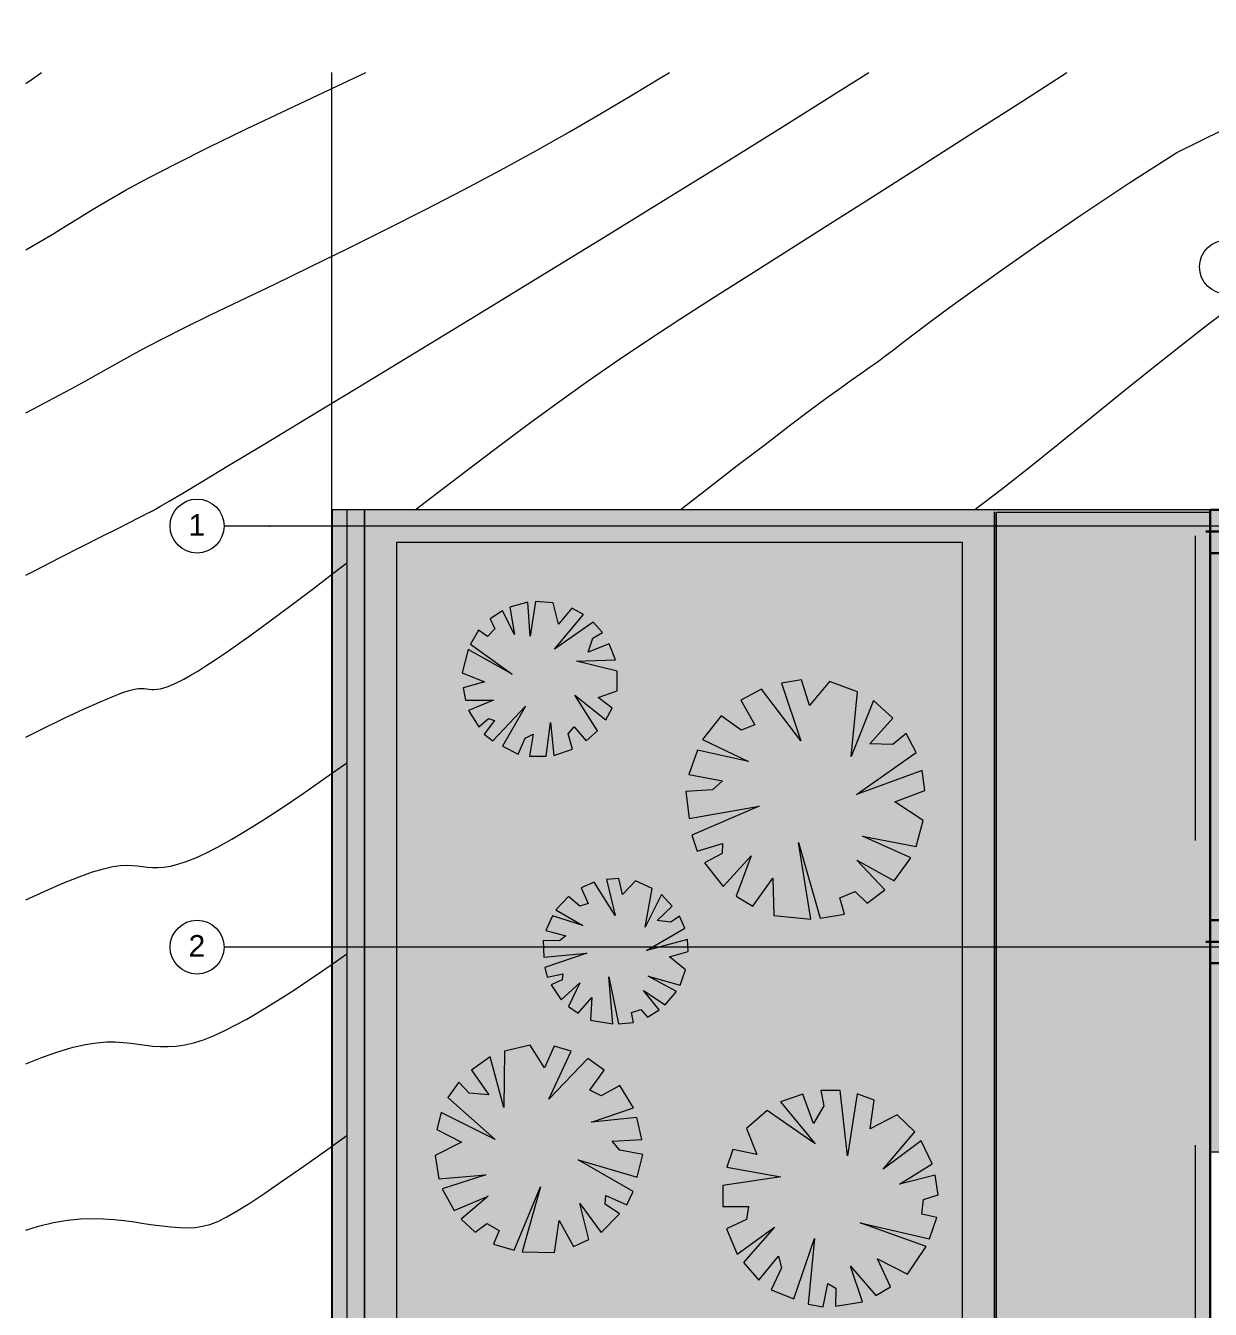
# Model space of a CAD drawing. Header units: centimetres. Extents: x -4381 to 5639, y -3920 to 4826.
# Drawn here: x 1 to 11.98, y 68.69 to 80.58 of the extents above; entities that cross this region are included whole.
import ezdxf

# ---------------------------------------------------------------- set-up
doc = ezdxf.new("R2010")
doc.units = ezdxf.units.CM
doc.header["$MEASUREMENT"] = 0
doc.set_wipeout_variables(frame=1)
doc.linetypes.add('Dashed', pattern=[0.564444, 0.282222, -0.282222])
doc.linetypes.add('Wipeout_Contour', pattern=[100, 0, -100])
for name, color, linetype, lineweight in [('0- COURBES DE NIVEAU_Pen_No__2', 8, 'Continuous', 5), ('00-TREES_Pen_No__1', 7, 'Continuous', 5), ('0_Pen_No__1', 7, 'Continuous', 5), ('Dalles_Pen_No__1', 7, 'Continuous', 5), ('FILES_Pen_No__2', 8, 'Continuous', 5), ('Poteaux Hafsa', 4, 'Continuous', 30), ('Structural - Bearing_Pen_No__1', 7, 'Continuous', 5)]:
    doc.layers.add(name, color=color, linetype=linetype, lineweight=lineweight)
for name, color, linetype, lineweight, true_color in [('00-TREES_Pen_No__169', 7, 'Continuous', 5, 0x68b353), ('00-TREES_Pen_No__183', 7, 'Continuous', 5, 0xcaedab), ('00-TREES_Pen_No__185', 7, 'Continuous', 5, 0xbce39b), ('03-Personnages.2D_Pen_No__58', 7, 'Continuous', 5, 0xdf0000), ('0_Pen_No__58', 7, 'Continuous', 5, 0xdf0000), ('Dalles_Pen_No__181', 7, 'Continuous', 5, 0xddeaa8), ('RECULS_Pen_No__58', 7, 'Continuous', 5, 0xdf0000)]:
    doc.layers.add(name, color=color, linetype=linetype, lineweight=lineweight, true_color=true_color)
doc.layers.add('Dalles', color=7, linetype='Continuous')
doc.layers.add('Structural - Bearing', color=7, linetype='Continuous')
doc.styles.add('GENERATED_STYLE_3', font='arial.ttf')

# ---------------------------------------------------------------- blocks, each defined once
blk = doc.blocks.new('P1')
at = {"layer": 'Poteaux Hafsa', "lineweight": 30}
blk.add_hatch(color=256, dxfattribs=at).paths.add_polyline_path([(0, 0.3), (0, 0), (0.4, 0), (0.4, 0.3)])
at = {"layer": 'Poteaux Hafsa', "color": 144, "lineweight": 30}
for p, q in [((0.2, -0.042), (0.2, 0.342)), ((0.444, 0.15), (-0.044, 0.15))]:
    blk.add_line(p, q, dxfattribs=at)
blk.add_lwpolyline([(0, 0.3), (0, 0), (0.4, 0), (0.4, 0.3)], close=True, dxfattribs=at)

msp = doc.modelspace()

# ---------------------------------------------------------------- hatches: boundary and pattern name
at = {"layer": '00-TREES_Pen_No__169', "linetype": 'Continuous', "lineweight": 0, "ltscale": 10, "true_color": 0xd8ebd3}
msp.add_hatch(color=254, dxfattribs=at).paths.add_polyline_path([(6.1068, 67.5135, 1), (7.18756, 68.56106, 1)])
at = {"layer": '00-TREES_Pen_No__183', "linetype": 'Continuous', "lineweight": 0, "ltscale": 10, "true_color": 0xd8eaa8}
msp.add_hatch(color=61, dxfattribs=at).paths.add_polyline_path([(7.10644, 72.2173), (7.05739, 72.32782), (6.97743, 72.2715), (6.85033, 72.28579), (6.99034, 72.42052), (6.88914, 72.52859), (6.73838, 72.22409), (6.80433, 72.58294), (6.65039, 72.65468), (6.52866, 72.52877), (6.4954, 72.67722), (6.38029, 72.66711), (6.46264, 72.33449), (6.26544, 72.64224), (6.14549, 72.58913), (6.21178, 72.444), (6.13361, 72.42077), (6.02776, 72.51015), (5.91115, 72.38592), (6.161, 72.24152), (5.87925, 72.32896), (5.81963, 72.19544), (6.00526, 72.1459), (5.94575, 72.09841), (5.79468, 72.10106), (5.80148, 71.94892), (6.19914, 71.98549), (5.8092, 71.8532), (5.83086, 71.76112), (5.97642, 71.79331), (5.9702, 71.73799), (5.86743, 71.69244), (5.96095, 71.5512), (6.13249, 71.71014), (6.02988, 71.49085), (6.11843, 71.42838), (6.24381, 71.57543), (6.233, 71.36534), (6.43967, 71.32877), (6.4038, 71.76449), (6.49097, 71.32941), (6.63058, 71.34199), (6.61126, 71.43594), (6.69984, 71.46441), (6.76229, 71.39336), (6.86778, 71.46026), (6.72456, 71.63975), (6.92466, 71.50584), (7.02811, 71.62868), (6.7676, 71.77194), (7.06234, 71.68822), (7.11424, 71.83094), (6.9643, 71.94961), (7.13765, 71.99928), (7.13048, 72.11214), (6.75258, 72.00863)])
at = {"layer": '00-TREES_Pen_No__183', "linetype": 'Continuous', "ltscale": 10}
msp.add_hatch(color=256, dxfattribs=at).paths.add_polyline_path([(5.49287, 70.79698, 1), (6.24498, 69.10454, 1)])
at = {"layer": '00-TREES_Pen_No__185', "linetype": 'Continuous', "lineweight": 0, "ltscale": 10, "true_color": 0xcce9b3}
msp.add_hatch(color=254, dxfattribs=at).paths.add_polyline_path([(6.26652, 74.6029, 1), (4.90402, 74.34574, 1)])
at = {"layer": '00-TREES_Pen_No__185', "linetype": 'Continuous', "lineweight": 0, "ltscale": 10, "true_color": 0xbae3ab}
msp.add_hatch(color=9, dxfattribs=at).paths.add_polyline_path([(9.25093, 73.84436), (9.15596, 74.01908), (9.0323, 73.91622), (8.82207, 73.92289), (9.03383, 74.1622), (8.85371, 74.32601), (8.64669, 73.80701), (8.70752, 74.40394), (8.44573, 74.50124), (8.26278, 74.27881), (8.1887, 74.51778), (8.00134, 74.48603), (8.18015, 73.95164), (7.81634, 74.43014), (7.62672, 74.32727), (7.7545, 74.09812), (7.62943, 74.04974), (7.44414, 74.18231), (7.26936, 73.9633), (7.69795, 73.75951), (7.22458, 73.86572), (7.14444, 73.63901), (7.45525, 73.58225), (7.36396, 73.49657), (7.11597, 73.481), (7.14716, 73.23252), (7.7942, 73.34484), (7.17242, 73.07662), (7.22007, 72.92853), (7.45443, 73.00049), (7.45152, 72.90897), (7.28906, 72.82078), (7.46096, 72.60156), (7.72122, 72.88471), (7.5819, 72.51173), (7.73529, 72.42098), (7.92145, 72.67856), (7.93141, 72.33274), (8.27499, 72.30002), (8.1588, 73.00954), (8.359, 72.30783), (8.58621, 72.34686), (8.54216, 72.49832), (8.6836, 72.55664), (8.79533, 72.4484), (8.95944, 72.57197), (8.70103, 72.84732), (9.04668, 72.65418), (9.20008, 72.86917), (8.75416, 73.06968), (9.24834, 72.97128), (9.31461, 73.21207), (9.05318, 73.38684), (9.3308, 73.4911), (9.30418, 73.67516), (8.69836, 73.45569)])
at = {"layer": '00-TREES_Pen_No__185', "linetype": 'Continuous', "lineweight": 0, "ltscale": 10, "true_color": 0x8daa74}
msp.add_hatch(color=73, dxfattribs=at).paths.add_polyline_path([(8.54707, 70.71241), (8.36758, 70.7133), (8.39514, 70.57075), (8.29842, 70.40738), (8.20125, 70.67896), (7.99335, 70.60776), (8.31378, 70.21827), (7.86812, 70.52603), (7.67729, 70.36131), (7.77363, 70.11986), (7.55241, 70.16522), (7.49601, 70.00322), (7.99645, 69.91219), (7.45975, 69.83259), (7.45862, 69.63787), (7.69545, 69.63926), (7.6793, 69.51929), (7.49386, 69.43041), (7.59105, 69.19691), (7.93865, 69.44724), (7.64874, 69.11905), (7.79319, 68.95705), (7.97328, 69.17819), (8.00133, 69.06871), (7.90578, 68.8658), (8.11587, 68.78238), (8.30849, 69.34299), (8.25016, 68.73455), (8.38801, 68.70782), (8.43304, 68.92447), (8.50416, 68.88237), (8.50325, 68.71551), (8.7514, 68.75611), (8.64067, 69.08512), (8.87505, 68.81269), (9.01355, 68.89453), (8.89081, 69.15381), (9.16865, 69.01126), (9.34398, 69.26877), (8.73228, 69.4855), (9.37435, 69.33861), (9.44231, 69.53528), (9.30336, 69.56633), (9.31876, 69.70357), (9.45297, 69.74485), (9.42662, 69.92839), (9.09644, 69.84379), (9.39955, 70.03315), (9.29624, 70.248), (8.94368, 69.98253), (9.23647, 70.33058), (9.07485, 70.48774), (8.82291, 70.357), (8.86121, 70.62191), (8.70406, 70.68093), (8.61412, 70.10631)])
at = {"layer": '03-Personnages.2D_Pen_No__58', "linetype": 'Continuous', "ltscale": 10}
msp.add_hatch(color=256, dxfattribs=at).paths.add_polyline_path([(11.24946, 69.16325), (11.70421, 69.39063), (11.24946, 69.618)])
at = {"layer": 'Dalles', "linetype": 'Continuous', "lineweight": 5, "ltscale": 10}
for points in [[(3.97512, 65.49063), (9.97512, 65.49063), (9.97512, 73.29063), (9.97512, 76.09063), (3.97512, 76.09063), (3.97512, 73.29063)], [(9.97512, 76.09063), (9.97512, 68.19063), (11.97512, 68.19063), (11.97512, 76.09063)]]:
    msp.add_hatch(color=8, dxfattribs=at).paths.add_polyline_path(points)
at = {"layer": 'Structural - Bearing', "linetype": 'Continuous', "lineweight": 0, "ltscale": 10, "true_color": 0x000000}
for points in [[(3.83813, 76.09063), (3.83813, 65.49063), (4.13813, 65.49063), (4.13813, 76.09063)], [(11.97512, 76.09063), (12.03345, 76.06563), (12.25012, 76.06563), (12.25012, 75.97277), (12.67512, 75.79063), (13.02512, 75.79063), (13.02512, 75.84063), (13.02512, 76.09063)]]:
    msp.add_hatch(color=18, dxfattribs=at).paths.add_polyline_path(points)
h = msp.add_hatch(color=18, dxfattribs=at)
h.paths.add_polyline_path([(11.97512, 76.09063), (11.97512, 70.14063), (12.56012, 70.14063), (12.67512, 70.14063), (12.67512, 75.79063), (12.25012, 75.97277), (12.25012, 75.81563), (12.00012, 75.81563), (12.00012, 76.06563), (12.03345, 76.06563)])
h.paths.add_polyline_path([(12.00012, 71.91563), (12.00012, 72.16563), (12.25012, 72.16563), (12.25012, 71.91563)], flags=0)

# ---------------------------------------------------------------- linework, layer by layer
at = {"layer": '0- COURBES DE NIVEAU_Pen_No__2', "linetype": 'Continuous', "ltscale": 10, "flags": 128}
for points in [[(1, 80.03919), (1.05191, 80.07458), (1.14561, 80.14172)], [(1, 78.49983), (1.13446, 78.57626), (1.26142, 78.65184), (1.37829, 78.72396), (1.49442, 78.79642), (1.61919, 78.873), (1.76196, 78.95749), (1.9321, 79.05367), (2.13898, 79.16532), (2.39196, 79.29624), (2.69683, 79.44864), (3.04504, 79.61853), (3.42448, 79.80034), (3.823, 79.98853), (4.1517, 80.14172)], [(1, 76.9884), (1.07157, 77.02588), (1.25866, 77.12431), (1.42177, 77.21135), (1.5575, 77.2857), (1.67286, 77.35051), (1.77744, 77.41008), (1.88084, 77.46866), (1.99268, 77.53056), (2.12255, 77.60003), (2.28006, 77.68137), (2.47481, 77.77884), (2.71353, 77.89557), (2.99149, 78.02998), (3.30109, 78.17935), (3.63473, 78.34095), (3.98481, 78.51205), (4.34372, 78.68992), (4.70387, 78.87183), (5.05765, 79.05505), (5.39866, 79.23713), (5.72533, 79.41678), (6.03727, 79.59299), (6.33409, 79.76474), (6.61543, 79.93102), (6.8809, 80.09082), (6.96418, 80.14172)], [(2.18929, 76.09063), (2.20367, 76.09854), (2.25014, 76.12526), (2.33026, 76.1723), (2.45466, 76.24619), (2.63396, 76.35344), (2.87878, 76.50058), (3.19974, 76.6941), (3.60302, 76.93787), (4.07705, 77.22505), (4.60582, 77.54613), (5.17332, 77.89161), (5.76355, 78.25199), (6.36049, 78.61777), (6.94813, 78.97944), (7.51048, 79.3275), (8.03492, 79.65433), (8.52254, 79.95986), (8.812, 80.14172)], [(4.60959, 76.09063), (4.80531, 76.24157), (5.07758, 76.44998), (5.35759, 76.66192), (5.64211, 76.87402), (5.92793, 77.08296), (6.21186, 77.28539), (6.49221, 77.47933), (6.77341, 77.66826), (7.06142, 77.85704), (7.3622, 78.05051), (7.68172, 78.25352), (8.02594, 78.47091), (8.40081, 78.70755), (8.81231, 78.96828), (9.26332, 79.25571), (9.74447, 79.56358), (10.24335, 79.88337), (10.64631, 80.14172)], [(11.66396, 79.40102), (13.17017, 80.14172)], [(7.06445, 76.09063), (7.31038, 76.28138), (7.59306, 76.50013), (7.84943, 76.69752), (8.07345, 76.86846), (8.26105, 77.00951), (8.41578, 77.12378), (8.54313, 77.21601), (8.64856, 77.29097), (8.73756, 77.3534), (8.81562, 77.40805), (8.8882, 77.45967), (8.96078, 77.51302), (9.03922, 77.57281), (9.13077, 77.64356), (9.24309, 77.72978), (9.38382, 77.83597), (9.5606, 77.96661), (9.78106, 78.1262), (10.05285, 78.31924), (10.38361, 78.55023), (10.77679, 78.82009), (11.21906, 79.11551), (11.66396, 79.40102)], [(9.78883, 76.09063), (9.7932, 76.09384), (10.03754, 76.28051), (10.29593, 76.48353), (10.56505, 76.69869), (10.84153, 76.9218), (11.12204, 77.14864), (11.40324, 77.37501), (11.68176, 77.5967), (11.95428, 77.80951), (12.21764, 78.0095)], [(1, 75.48556), (1.07506, 75.52421), (1.31299, 75.64568), (1.52711, 75.75435), (1.70908, 75.84643), (1.85282, 75.9192), (1.96136, 75.97423), (2.03997, 76.01417), (2.09395, 76.04165), (2.12858, 76.05934), (2.14915, 76.06987), (2.16094, 76.0759), (2.16925, 76.08006), (2.18025, 76.08565), (2.18929, 76.09063)], [(1, 73.98485), (1.15108, 74.05974), (1.3577, 74.15995), (1.53703, 74.24451), (1.68363, 74.31086), (1.79983, 74.36035), (1.88988, 74.39534), (1.95807, 74.41819), (2.00867, 74.43124), (2.04594, 74.43684), (2.07418, 74.43736), (2.09764, 74.43514), (2.12, 74.43225), (2.14253, 74.42962), (2.16592, 74.42788), (2.19083, 74.42768), (2.21795, 74.42964), (2.24794, 74.4344), (2.2815, 74.44262), (2.31928, 74.45491), (2.36196, 74.4719), (2.41015, 74.49409), (2.46446, 74.52198), (2.5255, 74.55605), (2.59387, 74.59679), (2.67018, 74.64468), (2.75504, 74.70021), (2.84906, 74.76387), (2.95295, 74.83623), (3.06796, 74.91824), (3.19542, 75.01094), (3.3367, 75.11535), (3.49314, 75.23252), (3.6661, 75.36347), (3.85691, 75.50925), (3.97512, 75.60021)], [(1, 72.47795), (1.17004, 72.55619), (1.34585, 72.63272), (1.49509, 72.69244), (1.61954, 72.73657), (1.72259, 72.76723), (1.80765, 72.78654), (1.87809, 72.79659), (1.93733, 72.79952), (1.98876, 72.79744), (2.03577, 72.79246), (2.08142, 72.78657), (2.12743, 72.7812), (2.17517, 72.77765), (2.22604, 72.77723), (2.2814, 72.78123), (2.34265, 72.79096), (2.41115, 72.80773), (2.48829, 72.83283), (2.57542, 72.86752), (2.67381, 72.91283), (2.7847, 72.96977), (2.90932, 73.03933), (3.04892, 73.1225), (3.20472, 73.22027), (3.37798, 73.33365), (3.56992, 73.46362), (3.78137, 73.61083), (3.97512, 73.74871)], [(1, 70.95943), (1.15466, 71.02092), (1.30655, 71.07402), (1.43925, 71.1128), (1.55531, 71.13912), (1.65722, 71.15488), (1.74752, 71.16195), (1.82872, 71.16221), (1.90334, 71.15753), (1.9739, 71.14979), (2.04265, 71.14078), (2.11076, 71.1319), (2.17915, 71.12446), (2.24873, 71.11977), (2.32041, 71.11915), (2.3951, 71.12389), (2.47371, 71.13531), (2.55715, 71.15473), (2.64609, 71.1831), (2.74022, 71.21999), (2.839, 71.26464), (2.94187, 71.31628), (3.04828, 71.37412), (3.15769, 71.4374), (3.26955, 71.50534), (3.3833, 71.57718), (3.49877, 71.65241), (3.61732, 71.73165), (3.74066, 71.8158), (3.87051, 71.90575), (3.97512, 71.97897)], [(1, 69.42011), (1.118, 69.4556), (1.25897, 69.48902), (1.38802, 69.51101), (1.5068, 69.52323), (1.61695, 69.52731), (1.72011, 69.52489), (1.81793, 69.51761), (1.91203, 69.50712), (2.00376, 69.49493), (2.09321, 69.48211), (2.18016, 69.46961), (2.26438, 69.45838), (2.34567, 69.44937), (2.42379, 69.44352), (2.49854, 69.44179), (2.56968, 69.44511), (2.63779, 69.45466), (2.70652, 69.47244), (2.7803, 69.50067), (2.86356, 69.54157), (2.96074, 69.59736), (3.07628, 69.67026), (3.2146, 69.76249), (3.38015, 69.87626), (3.576, 70.01296), (3.79986, 70.17058), (3.97512, 70.29464)]]:
    msp.add_lwpolyline(points, dxfattribs=at)
at = {"layer": '00-TREES_Pen_No__1', "linetype": 'Continuous', "ltscale": 10}
for p, q in [((7.81634, 74.43014), (7.62672, 74.32727)), ((8.18015, 73.95164), (7.81634, 74.43014)), ((8.1887, 74.51778), (8.00134, 74.48603)), ((8.00134, 74.48603), (8.18015, 73.95164)), ((8.26278, 74.27881), (8.1887, 74.51778)), ((8.44573, 74.50124), (8.26278, 74.27881)), ((8.70752, 74.40394), (8.44573, 74.50124)), ((7.62672, 74.32727), (7.7545, 74.09812)), ((8.64669, 73.80701), (8.70752, 74.40394)), ((8.85371, 74.32601), (8.64669, 73.80701)), ((9.03383, 74.1622), (8.85371, 74.32601)), ((7.44414, 74.18231), (7.26936, 73.9633)), ((7.62943, 74.04974), (7.44414, 74.18231)), ((7.7545, 74.09812), (7.62943, 74.04974)), ((8.82207, 73.92289), (9.03383, 74.1622)), ((7.26936, 73.9633), (7.69795, 73.75951)), ((9.15596, 74.01908), (9.0323, 73.91622)), ((9.25093, 73.84437), (9.15596, 74.01908)), ((7.22458, 73.86572), (7.14444, 73.63901)), ((7.69795, 73.75951), (7.22458, 73.86572)), ((8.69836, 73.45569), (9.25093, 73.84437)), ((9.0323, 73.91622), (8.82207, 73.92289)), ((7.14444, 73.63901), (7.45525, 73.58225)), ((9.30418, 73.67516), (8.69836, 73.45569)), ((9.3308, 73.4911), (9.30418, 73.67516)), ((7.36396, 73.49657), (7.11597, 73.481)), ((7.11597, 73.481), (7.14716, 73.23252)), ((7.45525, 73.58225), (7.36396, 73.49657)), ((9.05318, 73.38684), (9.3308, 73.4911)), ((9.31461, 73.21207), (9.05318, 73.38684)), ((7.14716, 73.23252), (7.7942, 73.34484)), ((7.7942, 73.34484), (7.17242, 73.07662)), ((9.24834, 72.97128), (9.31461, 73.21207)), ((7.17242, 73.07662), (7.22007, 72.92853)), ((8.27499, 72.30002), (8.1588, 73.00954)), ((8.1588, 73.00954), (8.359, 72.30783)), ((9.20008, 72.86917), (8.75416, 73.06968)), ((8.75416, 73.06968), (9.24834, 72.97128)), ((7.22007, 72.92853), (7.45443, 73.00049)), ((7.45153, 72.90897), (7.28906, 72.82078)), ((7.45443, 73.00049), (7.45153, 72.90897)), ((7.46096, 72.60156), (7.72122, 72.88471)), ((7.72122, 72.88471), (7.5819, 72.51173)), ((7.28906, 72.82078), (7.46096, 72.60156)), ((8.95944, 72.57197), (8.70103, 72.84732)), ((8.70103, 72.84732), (9.04668, 72.65418)), ((9.04668, 72.65418), (9.20008, 72.86917)), ((6.4954, 72.67722), (6.38029, 72.66711)), ((6.38029, 72.66711), (6.46264, 72.33449)), ((6.52866, 72.52877), (6.4954, 72.67722)), ((6.65039, 72.65467), (6.52866, 72.52877)), ((6.80433, 72.58294), (6.65039, 72.65467)), ((7.73529, 72.42098), (7.92145, 72.67856)), ((7.92145, 72.67856), (7.93141, 72.33274)), ((6.26544, 72.64224), (6.14549, 72.58913)), ((6.14549, 72.58913), (6.21178, 72.444)), ((6.46264, 72.33449), (6.26544, 72.64224)), ((6.73838, 72.22409), (6.80433, 72.58294)), ((6.88914, 72.52859), (6.73838, 72.22409)), ((6.99033, 72.42052), (6.88914, 72.52859)), ((8.54216, 72.49832), (8.6836, 72.55664)), ((8.6836, 72.55664), (8.79533, 72.4484)), ((8.79533, 72.4484), (8.95944, 72.57197)), ((6.02776, 72.51015), (5.91115, 72.38592)), ((6.13361, 72.42077), (6.02776, 72.51015)), ((6.21178, 72.444), (6.13361, 72.42077)), ((6.85033, 72.28579), (6.99033, 72.42052)), ((7.5819, 72.51173), (7.73529, 72.42098)), ((8.58621, 72.34685), (8.54216, 72.49832)), ((5.87925, 72.32896), (5.81963, 72.19544)), ((6.161, 72.24152), (5.87925, 72.32896)), ((5.91115, 72.38592), (6.161, 72.24152)), ((7.05739, 72.32782), (6.97743, 72.2715)), ((7.10644, 72.2173), (7.05739, 72.32782)), ((7.93141, 72.33274), (8.27499, 72.30002)), ((8.359, 72.30783), (8.58621, 72.34685)), ((5.81963, 72.19544), (6.00526, 72.1459)), ((6.75258, 72.00863), (7.10644, 72.2173)), ((6.97743, 72.2715), (6.85033, 72.28579)), ((5.94575, 72.09841), (5.79468, 72.10106)), ((5.79468, 72.10106), (5.80148, 71.94892)), ((6.00526, 72.1459), (5.94575, 72.09841)), ((7.13048, 72.11214), (6.75258, 72.00863)), ((7.13765, 71.99928), (7.13048, 72.11214)), ((5.80148, 71.94892), (6.19914, 71.98549)), ((6.19914, 71.98549), (5.8092, 71.8532)), ((6.9643, 71.94961), (7.13765, 71.99928)), ((7.11424, 71.83095), (6.9643, 71.94961)), ((5.8092, 71.8532), (5.83086, 71.76112)), ((7.06234, 71.68822), (7.11424, 71.83095)), ((5.83086, 71.76112), (5.97642, 71.79331)), ((5.9702, 71.73798), (5.86743, 71.69244)), ((5.96095, 71.5512), (6.13249, 71.71014)), ((5.97642, 71.79331), (5.9702, 71.73798)), ((6.13249, 71.71014), (6.02988, 71.49085)), ((6.43967, 71.32877), (6.4038, 71.76449)), ((6.4038, 71.76449), (6.49097, 71.32941)), ((7.02811, 71.62868), (6.7676, 71.77194)), ((6.7676, 71.77194), (7.06234, 71.68822)), ((5.86743, 71.69244), (5.96095, 71.5512)), ((6.11843, 71.42838), (6.24381, 71.57543)), ((6.24381, 71.57543), (6.233, 71.36534)), ((6.86778, 71.46026), (6.72456, 71.63975)), ((6.72456, 71.63975), (6.92466, 71.50584)), ((6.92466, 71.50584), (7.02811, 71.62868)), ((6.02988, 71.49085), (6.11843, 71.42838)), ((6.61126, 71.43594), (6.69984, 71.46441)), ((6.69984, 71.46441), (6.76229, 71.39336)), ((6.76229, 71.39336), (6.86778, 71.46026)), ((6.233, 71.36534), (6.43967, 71.32877)), ((6.49097, 71.32941), (6.63058, 71.34199)), ((6.63058, 71.34199), (6.61126, 71.43594)), ((8.20125, 70.67896), (7.99335, 70.60776)), ((8.29842, 70.40738), (8.20125, 70.67896)), ((8.54707, 70.71241), (8.36758, 70.7133)), ((8.36758, 70.7133), (8.39514, 70.57075)), ((8.61412, 70.10631), (8.54707, 70.71241)), ((8.70406, 70.68093), (8.61412, 70.10631)), ((8.86121, 70.62191), (8.70406, 70.68093)), ((7.86812, 70.52603), (7.67729, 70.36131)), ((8.31378, 70.21827), (7.86812, 70.52603)), ((7.99335, 70.60776), (8.31378, 70.21827)), ((8.39514, 70.57075), (8.29842, 70.40738)), ((8.82291, 70.357), (8.86121, 70.62191)), ((9.07485, 70.48774), (8.82291, 70.357)), ((9.23647, 70.33058), (9.07485, 70.48774)), ((7.67729, 70.36131), (7.77363, 70.11986)), ((8.94368, 69.98253), (9.23647, 70.33058)), ((7.55241, 70.16522), (7.49601, 70.00322)), ((7.77363, 70.11986), (7.55241, 70.16522)), ((9.29624, 70.24799), (8.94368, 69.98253)), ((9.39955, 70.03315), (9.29624, 70.24799)), ((9.09644, 69.84379), (9.39955, 70.03315)), ((7.99645, 69.91219), (7.45975, 69.83259)), ((7.49601, 70.00322), (7.99645, 69.91219)), ((9.42662, 69.92839), (9.09644, 69.84379)), ((9.45297, 69.74485), (9.42662, 69.92839)), ((7.45975, 69.83259), (7.45862, 69.63787)), ((9.30336, 69.56633), (9.31876, 69.70357)), ((9.31876, 69.70357), (9.45297, 69.74485)), ((7.45862, 69.63787), (7.69545, 69.63926)), ((7.69545, 69.63926), (7.6793, 69.51929)), ((9.44231, 69.53528), (9.30336, 69.56633)), ((7.6793, 69.51929), (7.49386, 69.43041)), ((7.59105, 69.19691), (7.93865, 69.44724)), ((7.93865, 69.44724), (7.64874, 69.11905)), ((9.34398, 69.26877), (8.73228, 69.4855)), ((8.73228, 69.4855), (9.37435, 69.33861)), ((9.37435, 69.33861), (9.44231, 69.53528)), ((7.49386, 69.43041), (7.59105, 69.19691)), ((8.11587, 68.78238), (8.30849, 69.34299)), ((8.30849, 69.34299), (8.25016, 68.73455)), ((9.16865, 69.01126), (9.34398, 69.26877)), ((7.64874, 69.11905), (7.79319, 68.95705)), ((7.79319, 68.95705), (7.97328, 69.17819)), ((7.97328, 69.17819), (8.00133, 69.06871)), ((8.7514, 68.75611), (8.64067, 69.08512)), ((8.64067, 69.08512), (8.87505, 68.81269)), ((9.01355, 68.89453), (8.89081, 69.15381)), ((8.89081, 69.15381), (9.16865, 69.01126)), ((8.00133, 69.06871), (7.90578, 68.8658)), ((7.90578, 68.8658), (8.11587, 68.78238)), ((8.38801, 68.70782), (8.43304, 68.92447)), ((8.43304, 68.92447), (8.50416, 68.88237)), ((8.50416, 68.88237), (8.50325, 68.71551)), ((8.87505, 68.81269), (9.01355, 68.89453)), ((8.25016, 68.73455), (8.38801, 68.70782)), ((8.50325, 68.71551), (8.7514, 68.75611))]:
    msp.add_line(p, q, dxfattribs=at)
at = {"layer": '00-TREES_Pen_No__1', "linetype": 'Continuous', "ltscale": 10, "flags": 128}
for points in [[(5.63056, 74.27222), (5.41868, 73.9018), (5.56358, 73.82773), (5.628, 73.97578), (5.70056, 74.01258), (5.66641, 73.81013), (5.82266, 73.80889), (5.86259, 74.12161), (5.89219, 73.81465), (6.06468, 73.87293), (6.02472, 74.01548), (6.08197, 74.08118), (6.19367, 73.95238), (6.2985, 74.04545), (6.08673, 74.37366), (6.37361, 74.14609), (6.43449, 74.25353), (6.3049, 74.35169), (6.4813, 74.41422), (6.47982, 74.59569), (6.10167, 74.6907), (6.46458, 74.70226), (6.40438, 74.84857), (6.21129, 74.77219), (6.25376, 74.9021), (6.34399, 74.95487), (6.25827, 75.05157), (5.89847, 74.80005), (6.1667, 75.12157), (6.06014, 75.17859), (5.93498, 75.03207), (5.88609, 75.23048), (5.72431, 75.2433), (5.67501, 74.91961), (5.65124, 75.23643), (5.48593, 75.19032), (5.5274, 74.93639), (5.41639, 75.15522), (5.30457, 75.08232), (5.34596, 74.9901), (5.27901, 74.9166), (5.19623, 74.97705), (5.12208, 74.84688), (5.50644, 74.5692), (5.09871, 74.79729), (5.04262, 74.58014), (5.25169, 74.49749), (5.05311, 74.44079), (5.07459, 74.32698), (5.33329, 74.32952), (5.10269, 74.23321), (5.19855, 74.07966), (5.28841, 74.15938), (5.34496, 74.14089), (5.24911, 74.01365), (5.32903, 73.95175)], [(6.11777, 70.07161), (6.6643, 69.90974), (6.71617, 70.12082), (6.50394, 70.15918), (6.43385, 70.24222), (6.70751, 70.25991), (6.66121, 70.46342), (6.24243, 70.41943), (6.63241, 70.55204), (6.50375, 70.75842), (6.33068, 70.66276), (6.22771, 70.71704), (6.36091, 70.90175), (6.20777, 71.00949), (5.84602, 70.63354), (6.0539, 71.07628), (5.89556, 71.12247), (5.80768, 70.9239), (5.67231, 71.13405), (5.43683, 71.07648), (5.42927, 70.55574), (5.30296, 71.02399), (5.13122, 70.90088), (5.28972, 70.67327), (5.10781, 70.68865), (5.01154, 70.78976), (4.91211, 70.64868), (5.34942, 70.25805), (4.84918, 70.50816), (4.80774, 70.35215), (5.0366, 70.23437), (4.79365, 70.10997), (4.82658, 69.89572), (5.26251, 69.93088), (4.85792, 69.80284), (4.96856, 69.60207), (5.28596, 69.73384), (5.03551, 69.52243), (5.16457, 69.3994), (5.27177, 69.48149), (5.38785, 69.41699), (5.33465, 69.29083), (5.52661, 69.23435), (5.76974, 69.81918), (5.59825, 69.21918), (5.89775, 69.21285), (5.94109, 69.50998), (6.0757, 69.26921), (6.21706, 69.33203), (6.13444, 69.66758), (6.33035, 69.39732), (6.50058, 69.56903), (6.36938, 69.66139), (6.37608, 69.74058), (6.57089, 69.65499), (6.62686, 69.77787)]]:
    msp.add_lwpolyline(points, close=True, dxfattribs=at)
at = {"layer": '0_Pen_No__1', "linetype": 'Continuous', "ltscale": 10}
msp.add_line((12.56012, 70.14063), (11.97512, 70.14063), dxfattribs=at)
at = {"layer": 'Dalles_Pen_No__1', "linetype": 'Continuous', "ltscale": 10, "flags": 128}
for points in [[(3.97512, 65.49063), (9.97512, 65.49063), (9.97512, 73.29063), (9.97512, 76.09063), (3.97512, 76.09063), (3.97512, 73.29063)], [(9.97512, 76.09063), (9.97512, 68.19063), (11.97512, 68.19063), (11.97512, 76.09063)], [(11.97512, 62.69063), (11.97512, 62.09063), (19.47512, 62.09063), (19.47512, 66.59063), (24.91512, 66.59063), (24.91512, 64.89063), (36.57512, 64.89063), (36.57512, 66.99063), (36.57512, 76.09063), (11.97512, 76.09063)], [(11.97512, 62.69063), (11.97512, 62.09063), (19.47512, 62.09063), (19.47512, 66.59063), (24.91512, 66.59063), (24.91512, 64.89063), (36.57512, 64.89063), (36.57512, 66.99063), (36.57512, 76.09063), (11.97512, 76.09063)], [(11.97512, 62.69063), (11.97512, 62.09063), (19.47512, 62.09063), (19.47512, 66.59063), (24.91512, 66.59063), (24.91512, 64.89063), (36.57512, 64.89063), (36.57512, 66.99063), (36.57512, 76.09063), (11.97512, 76.09063)], [(11.97512, 62.69063), (11.97512, 62.09063), (19.47512, 62.09063), (19.47512, 66.59063), (24.91512, 66.59063), (24.91512, 64.89063), (36.57512, 64.89063), (36.57512, 66.99063), (36.57512, 76.09063), (11.97512, 76.09063)]]:
    msp.add_lwpolyline(points, close=True, dxfattribs=at)
at = {"layer": 'FILES_Pen_No__2', "linetype": 'Continuous', "ltscale": 10}
for p, q in [((3.26322, 75.94063), (2.83813, 75.94063)), ((3.83813, 72.04063), (2.83813, 72.04063))]:
    msp.add_line(p, q, dxfattribs=at)
for centre in [(12.12512, 78.34063), (2.58813, 75.94063), (2.58813, 72.04063)]:
    msp.add_circle(centre, 0.25, dxfattribs=at)
for p in [(3.26322, 75.94063), (3.26322, 75.94063), (3.83813, 72.04063), (3.83813, 72.04063)]:
    msp.add_point(p, dxfattribs=at)
at = {"layer": 'Structural - Bearing_Pen_No__1', "linetype": 'Continuous', "ltscale": 10, "flags": 128}
for points in [[(3.83813, 76.09063), (3.83813, 65.49063)], [(4.13813, 76.09063), (3.83813, 76.09063)], [(4.13813, 65.49063), (4.13813, 76.09063)], [(13.02512, 76.09063), (11.97512, 76.09063)], [(11.97512, 76.09063), (11.97512, 70.14063)]]:
    msp.add_lwpolyline(points, dxfattribs=at)

# ---------------------------------------------------------------- block references
at = {"layer": 'Poteaux Hafsa', "rotation": 270}
msp.add_blockref('P1', (11.97512, 72.29063), dxfattribs=at)

# ---------------------------------------------------------------- texts
at = {"layer": 'FILES_Pen_No__2', "linetype": 'Continuous', "char_height": 0.2, "attachment_point": 6, "style": 'GENERATED_STYLE_3'}
for s, insert in [('\\A1;{\\fArial|b0|i0|c0|p34;1}', (2.66402, 75.95206)), ('\\A1;{\\fArial|b0|i0|c0|p34;2}', (2.66402, 72.05206))]:
    msp.add_mtext(s, dxfattribs=dict(at, insert=insert))

# ---------------------------------------------------------------- next in the draw order: wipeouts: each hides what was drawn before it
at = {"color": 254, "linetype": 'Wipeout_Contour', "lineweight": 0, "ltscale": 285.878256}
msp.add_wipeout([(9.97512, 65.49063), (9.97512, 76.09063), (9.67512, 75.79063), (9.67512, 65.79063)], dxfattribs=at).dxf.layer = 'Structural - Bearing'

# ---------------------------------------------------------------- next in the draw order: hatches: boundary and pattern name
at = {"layer": 'Structural - Bearing', "linetype": 'Continuous', "lineweight": 0, "ltscale": 10, "true_color": 0xffffff}
msp.add_hatch(color=7, dxfattribs=at).paths.add_polyline_path([(9.97512, 65.49063), (9.97512, 76.09063), (9.67512, 75.79063), (9.67512, 65.79063)])

# ---------------------------------------------------------------- next in the draw order: linework, layer by layer
at = {"layer": 'Structural - Bearing_Pen_No__1', "linetype": 'Continuous', "ltscale": 10, "flags": 128}
for points in [[(9.97512, 65.49063), (9.97512, 76.07063)], [(9.67512, 75.79063), (9.67512, 65.79063)]]:
    msp.add_lwpolyline(points, dxfattribs=at)

# ---------------------------------------------------------------- next in the draw order: wipeouts: each hides what was drawn before it
at = {"color": 254, "linetype": 'Wipeout_Contour', "lineweight": 0, "ltscale": 305.269917}
msp.add_wipeout([(4.43813, 75.79063), (9.67512, 75.79063), (9.97512, 76.09063), (4.13813, 76.09063)], dxfattribs=at).dxf.layer = 'Structural - Bearing'

# ---------------------------------------------------------------- next in the draw order: hatches: boundary and pattern name
at = {"layer": 'Dalles_Pen_No__181', "linetype": 'Continuous', "lineweight": 0, "ltscale": 10, "true_color": 0x6e7554}
msp.add_hatch(color=67, dxfattribs=at).paths.add_polyline_path([(4.43798, 65.79063), (9.67512, 65.79063), (9.67512, 75.79063), (4.43798, 75.79063)])
at = {"layer": 'Structural - Bearing', "linetype": 'Continuous', "lineweight": 0, "ltscale": 10, "true_color": 0xffffff}
msp.add_hatch(color=7, dxfattribs=at).paths.add_polyline_path([(4.43813, 75.79063), (9.67512, 75.79063), (9.97512, 76.09063), (4.13813, 76.09063)])

# ---------------------------------------------------------------- next in the draw order: linework, layer by layer
at = {"layer": 'Structural - Bearing_Pen_No__1', "linetype": 'Continuous', "ltscale": 10, "flags": 128}
for points in [[(9.97512, 76.09063), (4.13813, 76.09063)], [(4.43813, 75.79063), (9.67512, 75.79063)]]:
    msp.add_lwpolyline(points, dxfattribs=at)

# ---------------------------------------------------------------- next in the draw order: wipeouts: each hides what was drawn before it
at = {"color": 254, "linetype": 'Wipeout_Contour', "lineweight": 0, "ltscale": 283.682949}
msp.add_wipeout([(4.13813, 76.09063), (4.13813, 65.49063), (4.43813, 65.79063), (4.43813, 75.79063)], dxfattribs=at).dxf.layer = 'Structural - Bearing'
at = {"color": 254, "linetype": 'Wipeout_Contour', "lineweight": 0, "ltscale": 291.313666}
msp.add_wipeout([(9.99512, 68.19063), (9.99512, 76.09063), (9.97512, 76.09063), (9.97512, 68.19063)], dxfattribs=at).dxf.layer = 'Structural - Bearing'

# ---------------------------------------------------------------- next in the draw order: hatches: boundary and pattern name
at = {"layer": 'Structural - Bearing', "linetype": 'Continuous', "lineweight": 0, "ltscale": 10, "true_color": 0xffffff}
for points in [[(4.13813, 76.09063), (4.13813, 65.49063), (4.43813, 65.79063), (4.43813, 75.79063)], [(9.99512, 68.19063), (9.99512, 76.09063), (9.97512, 76.09063), (9.97512, 68.19063)]]:
    msp.add_hatch(color=7, dxfattribs=at).paths.add_polyline_path(points)

# ---------------------------------------------------------------- next in the draw order: linework, layer by layer
at = {"layer": '0_Pen_No__1', "linetype": 'Continuous', "ltscale": 10, "flags": 128}
msp.add_lwpolyline([(4.43813, 75.79063), (9.67512, 75.79063), (9.67512, 65.79063), (4.43813, 65.79063)], close=True, dxfattribs=at)
at = {"layer": 'FILES_Pen_No__2', "linetype": 'Continuous', "ltscale": 10}
for p, q in [((38.95305, 75.94063), (3.26322, 75.94063)), ((38.37813, 72.04063), (3.83813, 72.04063))]:
    msp.add_line(p, q, dxfattribs=at)
at = {"layer": 'Structural - Bearing_Pen_No__1', "linetype": 'Continuous', "ltscale": 10, "flags": 128}
for points in [[(4.13813, 76.09063), (4.13813, 65.49063)], [(9.97512, 76.09063), (9.97512, 68.19063)], [(9.99512, 68.19063), (9.99512, 76.07063)], [(4.43813, 65.79063), (4.43813, 75.79063)]]:
    msp.add_lwpolyline(points, dxfattribs=at)

# ---------------------------------------------------------------- next in the draw order: wipeouts: each hides what was drawn before it
at = {"color": 254, "linetype": 'Wipeout_Contour', "lineweight": 0, "ltscale": 307.500946}
msp.add_wipeout([(9.97512, 76.07063), (11.97512, 76.07063), (11.97512, 76.09063), (9.97512, 76.09063)], dxfattribs=at).dxf.layer = 'Structural - Bearing'

# ---------------------------------------------------------------- next in the draw order: hatches: boundary and pattern name
at = {"layer": 'Structural - Bearing', "linetype": 'Continuous', "lineweight": 0, "ltscale": 10, "true_color": 0xffffff}
msp.add_hatch(color=7, dxfattribs=at).paths.add_polyline_path([(9.97512, 76.07063), (11.97512, 76.07063), (11.97512, 76.09063), (9.97512, 76.09063)])

# ---------------------------------------------------------------- next in the draw order: linework, layer by layer
at = {"layer": '0_Pen_No__58', "linetype": 'Continuous', "ltscale": 10, "flags": 128}
msp.add_lwpolyline([(44.7276, 80.14172), (44.7965, 47.36962), (3.8384, 47.36962), (3.83792, 80.14172)], dxfattribs=at)
at = {"layer": 'Dalles', "color": 1, "lineweight": 30}
msp.add_lwpolyline([(11.97512, 62.09063), (11.97512, 76.09063), (36.57512, 76.09063), (36.57512, 64.89063), (24.92512, 64.89063), (24.92512, 66.59063), (19.47512, 66.59063), (19.47512, 62.09063), (11.97512, 62.09063)], dxfattribs=at)
at = {"layer": 'RECULS_Pen_No__58', "linetype": 'Dashed', "ltscale": 10, "flags": 128}
msp.add_lwpolyline([(36.72758, 80.14172), (36.78597, 52.36962), (11.83833, 52.36962), (11.83795, 78.29063), (21.34765, 80.14172)], dxfattribs=at)
at = {"layer": 'Structural - Bearing_Pen_No__1', "linetype": 'Continuous', "ltscale": 10, "flags": 128}
for points in [[(11.97512, 76.09063), (9.97512, 76.09063)], [(9.99512, 76.07063), (11.97512, 76.07063)], [(11.97512, 76.07063), (11.97512, 76.09063)]]:
    msp.add_lwpolyline(points, dxfattribs=at)

# ---------------------------------------------------------------- next in the draw order: block references
at = {"layer": 'Poteaux Hafsa', "rotation": 270}
msp.add_blockref('P1', (11.97512, 76.09063), dxfattribs=at)

doc.saveas('drawing.dxf')
